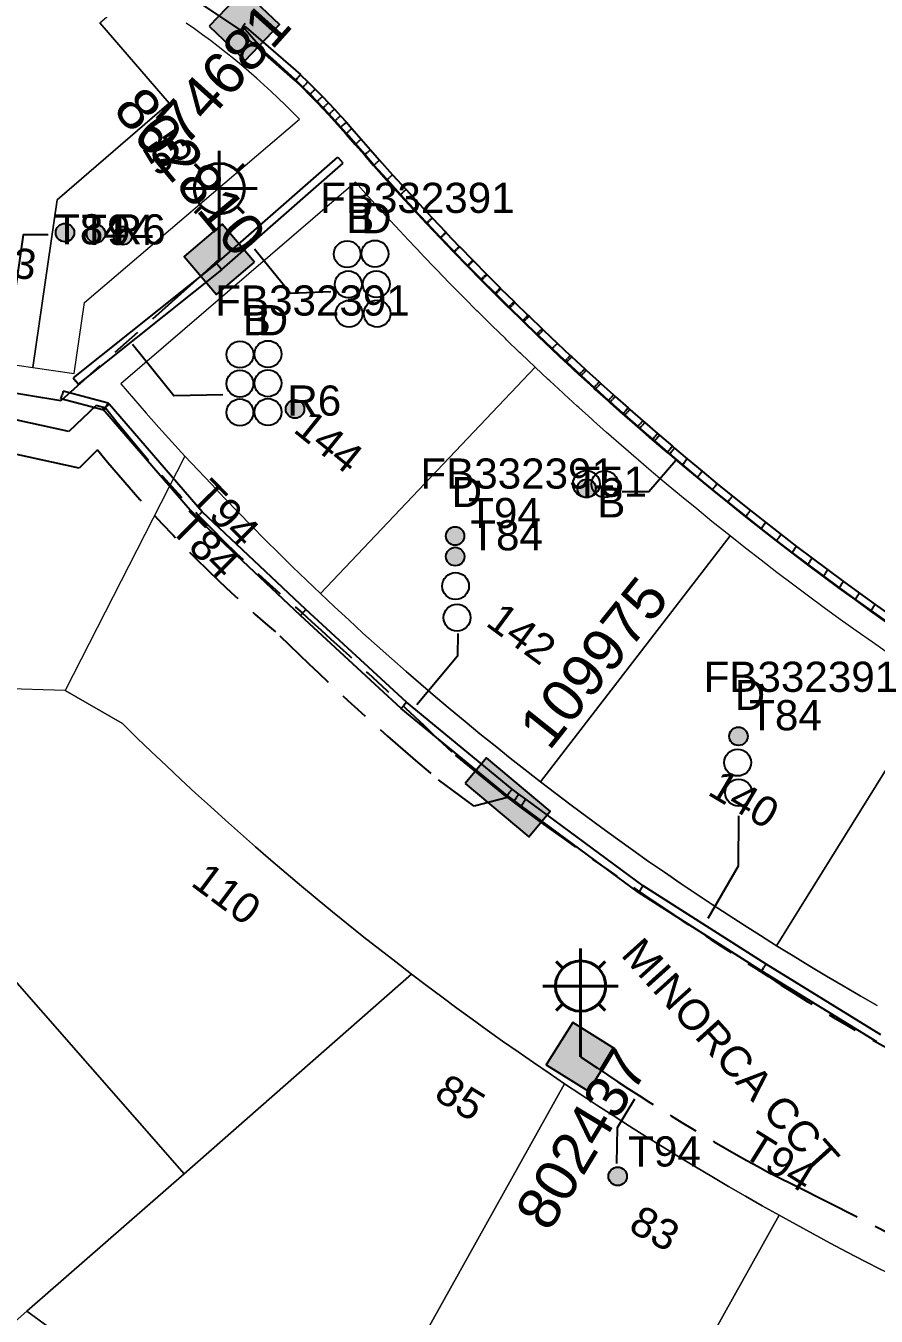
# Model space of a CAD drawing. Header units: metres. Extents: x 289087 to 291245, y 6227587 to 6229773.
# Drawn here: x 290266.7 to 290317.4, y 6228631.8 to 6228708.8 of the extents above; entities that cross this region are included whole.
import ezdxf
from ezdxf.enums import TextEntityAlignment as Align

# ---------------------------------------------------------------- set-up
doc = ezdxf.new("R2010")
doc.units = ezdxf.units.M
doc.linetypes.add('Cable Exist UG', pattern=[8.2, 4, -1.2, 1.8, -1.2])
for name, color, linetype in [('_User Ducts Config', 7, 'Continuous'), ('Duct_SP_EXT', 7, 'Continuous'), ('Equip_SP_SL_EXT', 7, 'Continuous'), ('Mains_LV_EXT', 7, 'Continuous'), ('Mains_LV_SL_EXT', 7, 'Continuous'), ('Mains_SL_EXT', 7, 'Continuous'), ('SupportsUG_SP_LV_EXT', 7, 'Continuous'), ('SupportsUG_SP_LV_SL_EXT', 7, 'Continuous')]:
    doc.layers.add(name, color=color, linetype=linetype)
doc.layers.add('Cadastre Land Parcels_SP_EXT', color=9, linetype='Continuous', lineweight=5)
doc.layers.add('Cadastre Roads_SP_EXT', color=9, linetype='Continuous', lineweight=5)
doc.styles.add('COLUMN_LABEL', font='arial.ttf')
doc.styles.add('iecARIAL', font='arial.ttf', dxfattribs={"height": 2})
doc.styles.add('POLE_LABEL', font='arial.ttf')
doc.styles.get("Standard").update_dxf_attribs({"font": 'arial.ttf'})

# ---------------------------------------------------------------- blocks, each defined once
blk = doc.blocks.new('COLUMN_EXT')
blk.add_hatch(color=256).paths.add_polyline_path([(-1.485, 1.485), (-1.485, -1.485), (1.485, -1.485), (1.485, 1.485)])
blk.add_lwpolyline([(-1.485, -1.485), (1.485, -1.485), (1.485, 1.485), (-1.485, 1.485)], close=True)
for tag, height, style, flags, p in [('ASSET_NUM', 2.5, 'COLUMN_LABEL', 8, (2, 2)), ('STRUCTURE_PLANT_NUMBER', 0.2, 'POLE_LABEL', 9, (1.813, 0.031)), ('STREET_CODE', 0.2, 'COLUMN_LABEL', 9, (1.813, -0.2))]:
    blk.add_attdef(tag, text='', height=height, dxfattribs=dict(style=style, flags=flags)).set_placement(p, align=Align.MIDDLE_LEFT)
at = {"flags": 9}
for tag, p in [('OWNED_BY', (1.813, -0.6)), ('STATE', (1.813, -0.8)), ('COLUMN_TYPE', (1.813, -0.4)), ('STREETNAME', (1.813, -1.6)), ('USAGE', (1.813, -1)), ('LEGEND', (1.813, -1.2)), ('LOCATION', (1.813, -1.4)), ('SUBURB', (1.813, -1.8)), ('NOTES', (1.813, -2))]:
    blk.add_attdef(tag, text='', height=0.2, dxfattribs=at).set_placement(p, align=Align.MIDDLE_LEFT)
at = {"flags": 1}
blk.add_attdef('Z', (1.813, -2.351), '', height=0.2, dxfattribs=at)
blk = doc.blocks.new('PILLAR_EXT')
blk.add_hatch(color=256).paths.add_polyline_path([(-2.475, 0.99), (-2.475, -0.99), (2.475, -0.99), (2.475, 0.99)])
blk.add_lwpolyline([(-2.475, -0.99), (2.475, -0.99), (2.475, 0.99), (-2.475, 0.99)], close=True)
at = {"style": 'iecARIAL', "flags": 8}
blk.add_attdef('ASSET_NUM', (1.5, 3.5), '', height=2.5, dxfattribs=at)
for tag, p, flags in [('OWNED_BY', (0, -0.2), 9), ('STATE', (0, -0.4), 9), ('SUPPORT_TYPE', (0, -0.6), 9), ('USAGE', (0, -0.8), 9), ('LEGEND', (0, -1), 9), ('LOCATION', (0, -1.2), 9), ('NOTES', (0, -1.4), 9), ('PARENT', (0, -1.6), 9), ('STREETNAME', (0, -1.8), 9), ('SUBURB', (0, -2), 1)]:
    blk.add_attdef(tag, p, '', height=0.2, dxfattribs=dict(flags=flags))
blk = doc.blocks.new('DUCT_EXT')
blk.add_circle((0, 0.8), 0.8)
at = {"flags": 1}
blk.add_attdef('Z', (0, 0), '', height=0.2, dxfattribs=at)
at = {"flags": 9}
for tag, p in [('DUCT_CODE', (0, 0)), ('XSECT_TYPE', (0, -0.2)), ('STATE', (0, -0.6)), ('FB_REFERENCE', (0, -0.4)), ('NOTES', (0, -0.8))]:
    blk.add_attdef(tag, text='', height=0.2, dxfattribs=at).set_placement(p, align=Align.MIDDLE_LEFT)
blk = doc.blocks.new('SL_LANTERN_EXT')
at = {"lineweight": 40}
for p, q in [((0, 1.968), (0, 6.468)), ((-1.459, 5.676), (-1.061, 5.278)), ((1.458, 5.676), (1.06, 5.278)), ((-2.25, 4.218), (2.25, 4.218)), ((-1.459, 2.759), (-1.061, 3.157)), ((1.458, 2.759), (1.06, 3.157)), ((0, 0), (0, 2.721))]:
    blk.add_line(p, q, dxfattribs=at)
blk.add_circle((0, 4.218), 1.5, dxfattribs=at)
at = {"style": 'iecARIAL', "flags": 9}
blk.add_attdef('ASSET_NUM', (1.5, 1.5), '', height=2.5, dxfattribs=at)
for tag, p, height, flags in [('CONSTRUCTED_VOLTAGE', (0.981, -0.653), 0.2, 9), ('CONTROL_TYPE', (0.981, -0.853), 0.2, 9), ('LNUMBER', (2.181, -3.253), 2.5, 8), ('OPERATING_VOLTAGE', (0.981, -1.653), 0.2, 9), ('LANTERN_PURPOSE', (0.981, -1.053), 0.2, 9), ('LANTERN_TYPE', (0.981, -1.253), 0.2, 9), ('NO_PHASES', (0.981, -1.453), 0.2, 9), ('ORIENTATION', (0.981, -1.853), 0.2, 9), ('OWNED_BY', (0.981, -2.053), 0.2, 9), ('STATE', (0.981, -2.253), 0.2, 9), ('USAGE', (0.981, -2.453), 0.2, 9), ('CEXIST', (0.981, -2.653), 0.2, 9), ('CNEW', (0.981, -2.853), 0.2, 9), ('CNUMBER', (0.981, -3.053), 0.2, 9), ('CREMOVE', (0.981, -3.253), 0.2, 9), ('CREPLACE', (0.981, -3.453), 0.2, 9), ('LKINGHEIGHT', (0.981, -3.653), 0.2, 9), ('LBRACKET', (0.981, -3.853), 0.2, 9), ('LBRACKETVOCAB', (0.981, -4.053), 0.2, 9), ('LCATEGORY', (0.981, -4.253), 0.2, 9), ('LCHARGE1', (0.981, -4.453), 0.2, 9), ('LCHARGE1PERCENT', (0.981, -4.653), 0.2, 9), ('LCHARGE2', (0.981, -4.853), 0.2, 9), ('LCHARGE2PERCENT', (0.981, -5.053), 0.2, 9), ('LCHARGE3', (0.981, -5.253), 0.2, 9), ('LCHARGE3PERCENT', (0.981, -5.453), 0.2, 9), ('LEXIST', (0.981, -5.653), 0.2, 9), ('LLAMP', (0.981, -5.853), 0.2, 9), ('LLAMPVOCAB', (0.981, -6.053), 0.2, 9), ('LMAST', (0.981, -6.253), 0.2, 9), ('LMASTVOCAB', (0.981, -6.453), 0.2, 9), ('LNEW', (0.981, -6.653), 0.2, 9), ('LANTNUMBER', (0.981, -6.853), 0.2, 9), ('LOUTREACH', (0.981, -7.253), 0.2, 9), ('LOUTREACHVOCAB', (0.981, -7.453), 0.2, 9), ('LRATECODE', (0.981, -7.653), 0.2, 9), ('LREMOVE', (0.981, -7.853), 0.2, 9), ('LREPLACE', (0.981, -8.053), 0.2, 9), ('LTYPE', (0.981, -8.253), 0.2, 9), ('LTYPEVOCAB', (0.981, -8.453), 0.2, 9), ('LEGEND', (0.981, -8.653), 0.2, 9), ('STREETNAME', (0.981, -9.253), 0.2, 9), ('LOCATION', (0.981, -8.853), 0.2, 9), ('NOTES', (0.981, -9.053), 0.2, 9), ('SUBURB', (0.981, -9.453), 0.2, 1)]:
    blk.add_attdef(tag, p, '', height=height, dxfattribs=dict(flags=flags))
blk = doc.blocks.new('CABLE_LARGE_EXT')
h = blk.add_hatch(color=256)
edge = h.paths.add_edge_path()
edge.add_arc((0, 0.55), 0.55, 0, 360)
blk.add_circle((0, 0.55), 0.55)
at = {"flags": 1}
blk.add_attdef('Z', (0, 0), '', height=0.2, dxfattribs=at)
at = {"flags": 9}
for tag, p in [('COND_CODE', (0, 0)), ('XSECT_SIZE', (0, -0.6)), ('STATE', (0, -0.4)), ('FB_REFERENCE', (0, -0.2)), ('NOTES', (0, -0.8))]:
    blk.add_attdef(tag, text='', height=0.2, dxfattribs=at).set_placement(p, align=Align.MIDDLE_LEFT)

msp = doc.modelspace()

# ---------------------------------------------------------------- linework, layer by layer
at = {"layer": '_User Ducts Config'}
for points in [[(290268.034, 6228696.29), (290266.54, 6228696.273), (290265.281, 6228687.521)], [(290284.893, 6228692.88), (290282.482, 6228692.782), (290280.332, 6228695.428)], [(290278.449, 6228686.73), (290275.52, 6228686.674), (290273.058, 6228689.739)], [(290302.258, 6228680.973), (290303.849, 6228680.975), (290305.468, 6228682.848)], [(290292.458, 6228672.5), (290292.436, 6228671.143), (290290.029, 6228668.243)], [(290309.212, 6228661.636), (290309.177, 6228658.63), (290307.385, 6228655.512)], [(290301.958, 6228640.882), (290301.991, 6228643.045), (290303.026, 6228644.752)]]:
    msp.add_lwpolyline(points, dxfattribs=at)
at = {"layer": 'Cadastre Land Parcels_SP_EXT', "linetype": 'Continuous'}
for points in [[(290268.558, 6228698.377), (290275.246, 6228704.136), (290271.114, 6228708.935), (290273.267, 6228710.786), (290272.765, 6228711.069), (290272.261, 6228711.345), (290261.327, 6228717.213), (290244.876, 6228711.284), (290263.982, 6228689.48), (290264.642, 6228688.719), (290267.115, 6228688.369), (290268.558, 6228698.377)], [(290297.08, 6228688.39), (290296.223, 6228689.206), (290296.153, 6228689.273), (290295.369, 6228690.028), (290295.305, 6228690.09), (290294.521, 6228690.856), (290294.463, 6228690.912), (290293.678, 6228691.688), (290293.627, 6228691.738), (290292.843, 6228692.525), (290292.796, 6228692.571), (290292.011, 6228693.369), (290291.972, 6228693.409), (290291.186, 6228694.218), (290291.152, 6228694.253), (290290.365, 6228695.072), (290290.337, 6228695.101), (290289.552, 6228695.935), (290289.53, 6228695.957), (290288.743, 6228696.799), (290288.727, 6228696.816), (290287.94, 6228697.67), (290287.93, 6228697.681), (290287.139, 6228698.552), (290286.353, 6228699.427), (290272.36, 6228687.39), (290273.114, 6228686.518), (290273.873, 6228685.653), (290274.64, 6228684.793), (290275.412, 6228683.937), (290276.189, 6228683.087), (290276.973, 6228682.241), (290277.762, 6228681.402), (290278.556, 6228680.569), (290279.357, 6228679.74), (290280.162, 6228678.916), (290280.974, 6228678.098), (290281.792, 6228677.285), (290282.613, 6228676.479), (290283.442, 6228675.677), (290284.275, 6228674.883), (290297.08, 6228688.39)], [(290308.707, 6228678.321), (290307.623, 6228679.192), (290306.711, 6228679.932), (290305.804, 6228680.679), (290304.9, 6228681.43), (290304.135, 6228682.075), (290304.003, 6228682.189), (290303.234, 6228682.845), (290303.11, 6228682.952), (290302.339, 6228683.619), (290302.223, 6228683.722), (290301.45, 6228684.4), (290301.339, 6228684.498), (290300.566, 6228685.187), (290300.463, 6228685.279), (290299.686, 6228685.979), (290299.59, 6228686.066), (290298.813, 6228686.776), (290298.723, 6228686.86), (290297.945, 6228687.582), (290297.862, 6228687.659), (290297.08, 6228688.39), (290284.275, 6228674.883), (290285.114, 6228674.092), (290285.959, 6228673.308), (290286.807, 6228672.53), (290287.662, 6228671.757), (290288.522, 6228670.991), (290289.388, 6228670.231), (290290.256, 6228669.476), (290291.132, 6228668.727), (290292.011, 6228667.984), (290292.898, 6228667.248), (290293.787, 6228666.517), (290294.682, 6228665.792), (290295.581, 6228665.073), (290296.485, 6228664.361), (290297.394, 6228663.655), (290308.707, 6228678.321)], [(290266.761, 6228632.071), (290276.136, 6228640.279), (290256.363, 6228662.845), (290245.082, 6228652.957), (290264.856, 6228630.402), (290266.761, 6228632.071)], [(290298.837, 6228645.649), (290297.906, 6228646.276), (290296.98, 6228646.909), (290296.057, 6228647.548), (290295.138, 6228648.194), (290294.222, 6228648.843), (290293.312, 6228649.499), (290292.406, 6228650.16), (290291.502, 6228650.827), (290290.604, 6228651.499), (290289.708, 6228652.177), (290276.136, 6228640.279), (290266.761, 6228632.071), (290284.168, 6228619.384), (290298.837, 6228645.649)], [(290311.627, 6228637.8), (290310.62, 6228638.367), (290309.618, 6228638.939), (290308.619, 6228639.519), (290307.624, 6228640.104), (290306.632, 6228640.695), (290305.645, 6228641.292), (290304.66, 6228641.896), (290303.681, 6228642.507), (290302.703, 6228643.123), (290301.731, 6228643.745), (290300.762, 6228644.374), (290299.798, 6228645.008), (290298.837, 6228645.649), (290284.168, 6228619.384), (290288.637, 6228616.454), (290296.751, 6228611.145), (290311.627, 6228637.8)], [(290325.025, 6228631.022), (290323.976, 6228631.504), (290322.929, 6228631.993), (290321.885, 6228632.489), (290320.845, 6228632.99), (290319.807, 6228633.499), (290318.772, 6228634.015), (290317.742, 6228634.536), (290316.713, 6228635.064), (290315.69, 6228635.599), (290314.669, 6228636.139), (290313.651, 6228636.686), (290312.637, 6228637.24), (290311.627, 6228637.8), (290296.751, 6228611.145), (290300.634, 6228608.606), (290310.34, 6228604.717), (290325.025, 6228631.022)], [(290288.637, 6228616.454), (290284.168, 6228619.384), (290266.761, 6228632.071), (290264.856, 6228630.402), (290253.575, 6228620.513), (290242.188, 6228610.515), (290249.411, 6228602.267), (290249.77, 6228601.852), (290250.125, 6228601.43), (290250.474, 6228601.004), (290250.815, 6228600.574), (290251.151, 6228600.138), (290288.637, 6228616.454)]]:
    msp.add_lwpolyline(points, close=True, dxfattribs=at)
for points in [[(290271.114, 6228708.935), (290275.246, 6228704.136), (290268.558, 6228698.377), (290267.115, 6228688.369), (290269.589, 6228688.01), (290270.191, 6228692.239), (290270.191, 6228692.239), (290283.013, 6228703.177), (290282.6, 6228703.599), (290282.182, 6228704.018), (290281.757, 6228704.429), (290281.327, 6228704.835), (290280.892, 6228705.235), (290280.453, 6228705.63), (290280.006, 6228706.018), (290279.556, 6228706.4), (290279.1, 6228706.776), (290278.639, 6228707.146), (290278.174, 6228707.51), (290277.703, 6228707.867), (290277.228, 6228708.218), (290276.748, 6228708.561), (290276.263, 6228708.9)], [(290318.154, 6228671.304), (290317.189, 6228671.976), (290316.227, 6228672.656), (290315.271, 6228673.342), (290314.319, 6228674.035), (290313.372, 6228674.734), (290312.43, 6228675.439), (290311.492, 6228676.15), (290310.56, 6228676.867), (290309.632, 6228677.592), (290308.707, 6228678.321), (290297.394, 6228663.655), (290298.303, 6228662.959), (290299.215, 6228662.268), (290300.132, 6228661.583), (290301.054, 6228660.906), (290301.98, 6228660.233), (290302.912, 6228659.569), (290303.846, 6228658.91), (290304.785, 6228658.258), (290305.729, 6228657.613), (290306.677, 6228656.974), (290307.629, 6228656.341), (290308.586, 6228655.715), (290309.546, 6228655.096), (290310.509, 6228654.483), (290311.478, 6228653.876), (290321.076, 6228669.323)], [(290321.076, 6228669.323), (290311.478, 6228653.876), (290312.467, 6228653.268), (290313.459, 6228652.665), (290314.456, 6228652.068), (290315.458, 6228651.481), (290316.462, 6228650.898), (290317.47, 6228650.322)], [(290256.363, 6228662.845), (290276.136, 6228640.279), (290289.708, 6228652.177), (290289.708, 6228652.177), (290288.757, 6228652.909), (290287.809, 6228653.648), (290286.865, 6228654.393), (290285.928, 6228655.145), (290284.995, 6228655.901), (290284.065, 6228656.664), (290283.142, 6228657.433), (290282.225, 6228658.209), (290281.311, 6228658.989), (290280.403, 6228659.778), (290279.5, 6228660.57), (290278.602, 6228661.37), (290277.709, 6228662.174), (290276.823, 6228662.984), (290275.94, 6228663.801), (290275.064, 6228664.624), (290274.193, 6228665.451), (290273.327, 6228666.285), (290272.466, 6228667.124), (290269.053, 6228669.103), (290265.112, 6228669.214)]]:
    msp.add_lwpolyline(points, dxfattribs=at)
at = {"layer": 'Cadastre Roads_SP_EXT', "linetype": 'Continuous'}
msp.add_lwpolyline([(290317.47, 6228650.322), (290316.462, 6228650.899), (290315.458, 6228651.481), (290314.456, 6228652.068), (290313.46, 6228652.665), (290312.467, 6228653.268), (290311.478, 6228653.876), (290310.509, 6228654.483), (290309.546, 6228655.096), (290308.586, 6228655.715), (290307.629, 6228656.341), (290306.677, 6228656.974), (290305.729, 6228657.613), (290304.785, 6228658.258), (290303.846, 6228658.91), (290302.912, 6228659.569), (290301.98, 6228660.233), (290301.054, 6228660.906), (290300.132, 6228661.583), (290299.215, 6228662.268), (290298.303, 6228662.959), (290297.394, 6228663.655), (290296.485, 6228664.361), (290295.581, 6228665.073), (290294.682, 6228665.792), (290293.787, 6228666.517), (290292.898, 6228667.248), (290292.011, 6228667.984), (290291.132, 6228668.727), (290290.256, 6228669.476), (290289.387, 6228670.231), (290288.522, 6228670.991), (290287.662, 6228671.757), (290286.807, 6228672.53), (290285.959, 6228673.308), (290285.114, 6228674.092), (290284.275, 6228674.883), (290283.442, 6228675.677), (290282.613, 6228676.479), (290281.792, 6228677.285), (290280.974, 6228678.098), (290280.162, 6228678.916), (290279.357, 6228679.74), (290278.556, 6228680.569), (290277.762, 6228681.402), (290276.973, 6228682.241), (290276.189, 6228683.087), (290269.053, 6228669.103), (290272.466, 6228667.124), (290273.327, 6228666.285), (290274.193, 6228665.451), (290275.064, 6228664.624), (290275.94, 6228663.801), (290276.823, 6228662.985), (290277.709, 6228662.174), (290278.602, 6228661.37), (290279.5, 6228660.57), (290280.403, 6228659.778), (290281.311, 6228658.989), (290282.225, 6228658.209), (290283.142, 6228657.433), (290284.065, 6228656.664), (290284.995, 6228655.901), (290285.928, 6228655.145), (290286.865, 6228654.393), (290287.809, 6228653.648), (290288.757, 6228652.909), (290289.708, 6228652.177), (290290.604, 6228651.499), (290291.502, 6228650.827), (290292.406, 6228650.16), (290293.312, 6228649.499), (290294.222, 6228648.843), (290295.138, 6228648.194), (290296.057, 6228647.548), (290296.98, 6228646.909), (290297.906, 6228646.276), (290298.837, 6228645.649), (290299.798, 6228645.008), (290300.762, 6228644.374), (290301.731, 6228643.745), (290302.703, 6228643.123), (290303.681, 6228642.507), (290304.66, 6228641.896), (290305.645, 6228641.292), (290306.632, 6228640.695), (290307.624, 6228640.104), (290308.619, 6228639.519), (290309.618, 6228638.939), (290310.62, 6228638.367), (290311.627, 6228637.8), (290312.637, 6228637.24), (290313.651, 6228636.686), (290314.669, 6228636.139), (290315.69, 6228635.599), (290316.713, 6228635.064), (290317.742, 6228634.536)], dxfattribs=at)
at = {"layer": 'Duct_SP_EXT'}
for p, q in [((290277.072, 6228710.095), (290279.506, 6228708.495)), ((290279.468, 6228708.341), (290279.613, 6228708.532)), ((290279.506, 6228708.495), (290279.638, 6228708.695)), ((290279.516, 6228708.305), (290279.668, 6228708.491)), ((290279.758, 6228708.724), (290279.613, 6228708.532)), ((290279.77, 6228708.896), (290279.638, 6228708.695)), ((290279.819, 6228708.677), (290279.668, 6228708.491)), ((290279.758, 6228708.724), (290279.819, 6228708.677)), ((290279.819, 6228708.677), (290283.079, 6228705.839)), ((290279.468, 6228708.341), (290279.516, 6228708.305)), ((290279.516, 6228708.305), (290282.763, 6228705.477)), ((290282.759, 6228705.48), (290282.921, 6228705.658)), ((290282.763, 6228705.477), (290282.759, 6228705.48)), ((290282.759, 6228705.48), (290283.19, 6228705.068)), ((290282.763, 6228705.477), (290282.921, 6228705.658)), ((290283.079, 6228705.839), (290282.921, 6228705.658)), ((290283.083, 6228705.835), (290282.921, 6228705.658)), ((290283.079, 6228705.839), (290283.083, 6228705.835)), ((290283.083, 6228705.835), (290283.526, 6228705.411)), ((290283.526, 6228705.411), (290283.358, 6228705.239)), ((290283.526, 6228705.411), (290283.963, 6228704.975)), ((290283.19, 6228705.068), (290283.358, 6228705.239)), ((290283.19, 6228705.068), (290283.622, 6228704.637)), ((290283.622, 6228704.637), (290283.793, 6228704.806)), ((290283.622, 6228704.637), (290284.047, 6228704.202)), ((290283.963, 6228704.975), (290283.793, 6228704.806)), ((290283.963, 6228704.975), (290284.392, 6228704.536)), ((290284.047, 6228704.202), (290284.22, 6228704.369)), ((290284.047, 6228704.202), (290284.407, 6228703.827)), ((290284.392, 6228704.536), (290284.22, 6228704.369)), ((290284.392, 6228704.536), (290284.755, 6228704.157)), ((290284.407, 6228703.827), (290284.581, 6228703.992)), ((290284.755, 6228704.157), (290284.581, 6228703.992)), ((290284.755, 6228704.157), (290285.113, 6228703.776)), ((290284.407, 6228703.827), (290284.761, 6228703.45)), ((290284.761, 6228703.45), (290284.937, 6228703.613)), ((290284.761, 6228703.45), (290285.112, 6228703.066)), ((290285.113, 6228703.776), (290284.937, 6228703.613)), ((290285.112, 6228703.066), (290285.29, 6228703.226)), ((290285.113, 6228703.776), (290285.468, 6228703.387)), ((290285.468, 6228703.387), (290285.29, 6228703.226)), ((290285.468, 6228703.387), (290285.815, 6228702.999)), ((290285.112, 6228703.066), (290285.455, 6228702.681)), ((290285.455, 6228702.681), (290285.635, 6228702.84)), ((290285.455, 6228702.681), (290285.788, 6228702.3)), ((290285.815, 6228702.999), (290285.635, 6228702.84)), ((290285.788, 6228702.3), (290285.968, 6228702.459)), ((290285.815, 6228702.999), (290286.149, 6228702.617)), ((290286.149, 6228702.617), (290285.968, 6228702.459)), ((290286.149, 6228702.617), (290286.7, 6228701.991)), ((290285.788, 6228702.3), (290286.339, 6228701.675)), ((290286.339, 6228701.675), (290286.52, 6228701.833)), ((290286.339, 6228701.675), (290286.891, 6228701.045)), ((290286.7, 6228701.991), (290286.52, 6228701.833)), ((290286.7, 6228701.991), (290287.252, 6228701.361)), ((290278.064, 6228694.568), (290285.302, 6228700.92)), ((290285.302, 6228700.92), (290285.461, 6228700.739)), ((290286.891, 6228701.045), (290287.072, 6228701.203)), ((290286.891, 6228701.045), (290287.433, 6228700.421)), ((290287.252, 6228701.361), (290287.072, 6228701.203)), ((290287.252, 6228701.361), (290287.793, 6228700.738)), ((290278.38, 6228694.207), (290285.619, 6228700.559)), ((290285.619, 6228700.559), (290285.461, 6228700.739)), ((290287.433, 6228700.421), (290287.613, 6228700.58)), ((290287.433, 6228700.421), (290288.211, 6228699.55)), ((290287.793, 6228700.738), (290287.613, 6228700.58)), ((290287.793, 6228700.738), (290288.568, 6228699.871)), ((290288.211, 6228699.55), (290288.389, 6228699.711)), ((290288.211, 6228699.55), (290289.02, 6228698.657)), ((290288.568, 6228699.871), (290288.389, 6228699.711)), ((290288.568, 6228699.871), (290289.375, 6228698.981)), ((290289.02, 6228698.657), (290289.198, 6228698.819)), ((290289.02, 6228698.657), (290289.802, 6228697.807)), ((290289.375, 6228698.981), (290289.198, 6228698.819)), ((290289.375, 6228698.981), (290290.154, 6228698.134)), ((290289.802, 6228697.807), (290289.978, 6228697.971)), ((290289.802, 6228697.807), (290290.589, 6228696.966)), ((290290.154, 6228698.134), (290289.978, 6228697.971)), ((290290.154, 6228698.134), (290290.935, 6228697.298)), ((290290.589, 6228696.966), (290290.762, 6228697.132)), ((290290.589, 6228696.966), (290290.608, 6228696.946)), ((290290.608, 6228696.946), (290290.781, 6228697.112)), ((290290.608, 6228696.946), (290291.402, 6228696.104)), ((290290.935, 6228697.298), (290290.762, 6228697.132)), ((290290.954, 6228697.278), (290290.781, 6228697.112)), ((290290.935, 6228697.298), (290290.954, 6228697.278)), ((290290.954, 6228697.278), (290291.75, 6228696.434)), ((290291.402, 6228696.104), (290291.576, 6228696.269)), ((290291.426, 6228696.079), (290291.599, 6228696.245)), ((290291.75, 6228696.434), (290291.576, 6228696.269)), ((290291.773, 6228696.411), (290291.599, 6228696.245)), ((290291.75, 6228696.434), (290291.773, 6228696.411)), ((290291.773, 6228696.411), (290292.554, 6228695.596)), ((290291.402, 6228696.104), (290291.426, 6228696.079)), ((290291.426, 6228696.079), (290292.208, 6228695.263)), ((290292.208, 6228695.263), (290292.381, 6228695.429)), ((290292.239, 6228695.231), (290292.411, 6228695.398)), ((290292.554, 6228695.596), (290292.381, 6228695.429)), ((290292.583, 6228695.565), (290292.411, 6228695.398)), ((290292.554, 6228695.596), (290292.583, 6228695.565)), ((290292.583, 6228695.565), (290293.358, 6228694.767)), ((290292.208, 6228695.263), (290292.239, 6228695.231)), ((290292.239, 6228695.231), (290293.016, 6228694.431)), ((290293.358, 6228694.767), (290293.187, 6228694.599)), ((290293.394, 6228694.732), (290293.223, 6228694.563)), ((290293.358, 6228694.767), (290293.394, 6228694.732)), ((290293.394, 6228694.732), (290294.17, 6228693.942)), ((290278.072, 6228694.575), (290269.521, 6228687.743)), ((290278.372, 6228694.2), (290269.821, 6228687.368)), ((290278.064, 6228694.568), (290278.222, 6228694.387)), ((290278.072, 6228694.575), (290278.222, 6228694.387)), ((290278.372, 6228694.2), (290278.222, 6228694.387)), ((290278.38, 6228694.207), (290278.222, 6228694.387)), ((290293.016, 6228694.431), (290293.187, 6228694.599)), ((290293.016, 6228694.431), (290293.053, 6228694.394)), ((290293.053, 6228694.394), (290293.223, 6228694.563)), ((290293.053, 6228694.394), (290293.83, 6228693.603)), ((290294.17, 6228693.942), (290294, 6228693.773)), ((290294.212, 6228693.901), (290294.043, 6228693.731)), ((290294.17, 6228693.942), (290294.212, 6228693.901)), ((290294.212, 6228693.901), (290294.993, 6228693.117)), ((290293.83, 6228693.603), (290294, 6228693.773)), ((290293.83, 6228693.603), (290293.873, 6228693.561)), ((290293.873, 6228693.561), (290294.043, 6228693.731)), ((290293.873, 6228693.561), (290294.655, 6228692.776)), ((290294.993, 6228693.117), (290294.824, 6228692.947)), ((290294.993, 6228693.117), (290295.039, 6228693.071)), ((290294.655, 6228692.776), (290294.824, 6228692.947)), ((290294.655, 6228692.776), (290294.703, 6228692.729)), ((290294.703, 6228692.729), (290294.871, 6228692.9)), ((290294.703, 6228692.729), (290295.482, 6228691.957)), ((290295.039, 6228693.071), (290294.871, 6228692.9)), ((290295.039, 6228693.071), (290295.818, 6228692.3)), ((290295.482, 6228691.957), (290295.65, 6228692.129)), ((290295.482, 6228691.957), (290295.537, 6228691.904)), ((290295.537, 6228691.904), (290295.705, 6228692.076)), ((290295.537, 6228691.904), (290296.316, 6228691.143)), ((290295.818, 6228692.3), (290295.65, 6228692.129)), ((290295.872, 6228692.248), (290295.705, 6228692.076)), ((290295.818, 6228692.3), (290295.872, 6228692.248)), ((290295.872, 6228692.248), (290296.649, 6228691.488)), ((290296.316, 6228691.143), (290296.482, 6228691.316)), ((290296.316, 6228691.143), (290296.377, 6228691.084)), ((290296.377, 6228691.084), (290296.543, 6228691.257)), ((290296.377, 6228691.084), (290297.154, 6228690.334)), ((290296.649, 6228691.488), (290296.482, 6228691.316)), ((290296.71, 6228691.431), (290296.543, 6228691.257)), ((290296.649, 6228691.488), (290296.71, 6228691.431)), ((290296.71, 6228691.431), (290297.486, 6228690.682)), ((290297.154, 6228690.334), (290297.32, 6228690.508)), ((290297.154, 6228690.334), (290297.223, 6228690.27)), ((290297.223, 6228690.27), (290297.388, 6228690.444)), ((290297.223, 6228690.27), (290298.075, 6228689.458)), ((290297.486, 6228690.682), (290297.32, 6228690.508)), ((290297.553, 6228690.619), (290297.388, 6228690.444)), ((290297.486, 6228690.682), (290297.553, 6228690.619)), ((290297.553, 6228690.619), (290298.405, 6228689.807)), ((290298.075, 6228689.458), (290298.24, 6228689.633)), ((290298.075, 6228689.458), (290298.848, 6228688.734)), ((290298.405, 6228689.807), (290298.24, 6228689.633)), ((290298.405, 6228689.807), (290299.175, 6228689.086)), ((290298.848, 6228688.734), (290299.011, 6228688.91)), ((290298.848, 6228688.734), (290298.93, 6228688.659)), ((290298.93, 6228688.659), (290299.093, 6228688.835)), ((290298.93, 6228688.659), (290299.707, 6228687.938)), ((290299.175, 6228689.086), (290299.011, 6228688.91)), ((290299.256, 6228689.011), (290299.093, 6228688.835)), ((290299.175, 6228689.086), (290299.256, 6228689.011)), ((290299.256, 6228689.011), (290300.033, 6228688.291)), ((290269.521, 6228687.743), (290269.671, 6228687.556)), ((290299.707, 6228687.938), (290299.87, 6228688.114)), ((290299.707, 6228687.938), (290299.795, 6228687.858)), ((290299.795, 6228687.858), (290299.957, 6228688.035)), ((290299.795, 6228687.858), (290300.57, 6228687.15)), ((290300.033, 6228688.291), (290299.87, 6228688.114)), ((290300.119, 6228688.212), (290299.957, 6228688.035)), ((290300.033, 6228688.291), (290300.119, 6228688.212)), ((290300.119, 6228688.212), (290300.893, 6228687.505)), ((290268.917, 6228686.96), (290268.855, 6228686.728)), ((290271.615, 6228686.246), (290268.917, 6228686.96)), ((290269.821, 6228687.368), (290269.671, 6228687.556)), ((290300.57, 6228687.15), (290300.732, 6228687.327)), ((290300.57, 6228687.15), (290300.664, 6228687.065)), ((290300.664, 6228687.065), (290300.825, 6228687.243)), ((290300.664, 6228687.065), (290301.431, 6228686.372)), ((290300.893, 6228687.505), (290300.732, 6228687.327)), ((290300.986, 6228687.42), (290300.825, 6228687.243)), ((290300.893, 6228687.505), (290300.986, 6228687.42)), ((290300.986, 6228687.42), (290301.751, 6228686.73)), ((290268.794, 6228686.496), (290268.855, 6228686.728)), ((290271.349, 6228685.82), (290268.794, 6228686.496)), ((290271.615, 6228686.246), (290271.482, 6228686.033)), ((290271.663, 6228686.19), (290271.482, 6228686.033)), ((290271.663, 6228686.19), (290271.615, 6228686.246)), ((290277.223, 6228679.758), (290271.663, 6228686.19)), ((290301.431, 6228686.372), (290301.591, 6228686.551)), ((290301.431, 6228686.372), (290301.532, 6228686.283)), ((290301.532, 6228686.283), (290301.692, 6228686.463)), ((290301.532, 6228686.283), (290302.305, 6228685.595)), ((290301.751, 6228686.73), (290301.591, 6228686.551)), ((290301.851, 6228686.642), (290301.692, 6228686.463)), ((290301.751, 6228686.73), (290301.851, 6228686.642)), ((290301.851, 6228686.642), (290302.624, 6228685.954)), ((290271.3, 6228685.876), (290271.482, 6228686.033)), ((290276.876, 6228679.425), (290271.3, 6228685.876)), ((290271.3, 6228685.876), (290271.349, 6228685.82)), ((290271.349, 6228685.82), (290271.482, 6228686.033)), ((290302.305, 6228685.595), (290302.464, 6228685.774)), ((290302.305, 6228685.595), (290302.413, 6228685.5)), ((290302.413, 6228685.5), (290302.571, 6228685.68)), ((290302.413, 6228685.5), (290303.185, 6228684.822)), ((290302.624, 6228685.954), (290302.464, 6228685.774)), ((290302.73, 6228685.861), (290302.571, 6228685.68)), ((290302.624, 6228685.954), (290302.73, 6228685.861)), ((290302.73, 6228685.861), (290303.502, 6228685.182)), ((290303.185, 6228684.822), (290303.344, 6228685.002)), ((290303.185, 6228684.822), (290303.299, 6228684.721)), ((290303.299, 6228684.721), (290303.457, 6228684.902)), ((290303.299, 6228684.721), (290304.06, 6228684.062)), ((290303.502, 6228685.182), (290303.344, 6228685.002)), ((290303.615, 6228685.083), (290303.457, 6228684.902)), ((290303.502, 6228685.182), (290303.615, 6228685.083)), ((290303.615, 6228685.083), (290304.373, 6228684.427)), ((290304.06, 6228684.062), (290304.216, 6228684.245)), ((290304.06, 6228684.062), (290304.182, 6228683.959)), ((290304.182, 6228683.959), (290304.337, 6228684.142)), ((290304.182, 6228683.959), (290304.952, 6228683.302)), ((290304.373, 6228684.427), (290304.216, 6228684.245)), ((290304.493, 6228684.324), (290304.337, 6228684.142)), ((290304.373, 6228684.427), (290304.493, 6228684.324)), ((290304.493, 6228684.324), (290305.263, 6228683.667)), ((290304.952, 6228683.302), (290305.107, 6228683.484)), ((290304.952, 6228683.302), (290305.081, 6228683.192)), ((290305.081, 6228683.192), (290305.236, 6228683.375)), ((290305.081, 6228683.192), (290305.842, 6228682.552)), ((290305.263, 6228683.667), (290305.107, 6228683.484)), ((290305.391, 6228683.558), (290305.236, 6228683.375)), ((290305.263, 6228683.667), (290305.391, 6228683.558)), ((290305.391, 6228683.558), (290306.15, 6228682.92)), ((290305.842, 6228682.552), (290305.996, 6228682.736)), ((290305.842, 6228682.552), (290306.738, 6228681.806)), ((290306.15, 6228682.92), (290305.996, 6228682.736)), ((290306.15, 6228682.92), (290307.044, 6228682.176)), ((290306.738, 6228681.806), (290306.891, 6228681.991)), ((290306.738, 6228681.806), (290307.638, 6228681.065)), ((290307.044, 6228682.176), (290306.891, 6228681.991)), ((290307.044, 6228682.176), (290307.942, 6228681.437)), ((290307.638, 6228681.065), (290307.79, 6228681.251)), ((290307.638, 6228681.065), (290308.543, 6228680.33)), ((290307.942, 6228681.437), (290307.79, 6228681.251)), ((290307.942, 6228681.437), (290308.845, 6228680.703)), ((290308.543, 6228680.33), (290308.694, 6228680.517)), ((290308.543, 6228680.33), (290309.616, 6228679.467)), ((290308.845, 6228680.703), (290308.694, 6228680.517)), ((290308.845, 6228680.703), (290309.915, 6228679.842)), ((290276.876, 6228679.425), (290277.049, 6228679.592)), ((290283.079, 6228673.574), (290276.876, 6228679.425)), ((290277.223, 6228679.758), (290277.049, 6228679.592)), ((290283.407, 6228673.925), (290277.223, 6228679.758)), ((290309.616, 6228679.467), (290309.765, 6228679.655)), ((290309.616, 6228679.467), (290310.535, 6228678.743)), ((290309.915, 6228679.842), (290309.765, 6228679.655)), ((290309.915, 6228679.842), (290310.831, 6228679.121)), ((290310.535, 6228678.743), (290310.683, 6228678.932)), ((290310.535, 6228678.743), (290311.458, 6228678.024)), ((290310.831, 6228679.121), (290310.683, 6228678.932)), ((290310.831, 6228679.121), (290311.752, 6228678.403)), ((290311.458, 6228678.024), (290311.605, 6228678.213)), ((290311.458, 6228678.024), (290312.382, 6228677.312)), ((290311.752, 6228678.403), (290311.605, 6228678.213)), ((290311.752, 6228678.403), (290312.673, 6228677.693)), ((290312.673, 6228677.693), (290312.528, 6228677.503)), ((290312.673, 6228677.693), (290313.602, 6228676.989)), ((290312.382, 6228677.312), (290312.528, 6228677.503)), ((290312.382, 6228677.312), (290313.313, 6228676.606)), ((290313.602, 6228676.989), (290313.458, 6228676.797)), ((290313.602, 6228676.989), (290314.535, 6228676.292)), ((290313.313, 6228676.606), (290313.458, 6228676.797)), ((290313.313, 6228676.606), (290314.249, 6228675.906)), ((290314.535, 6228676.292), (290314.392, 6228676.099)), ((290314.535, 6228676.292), (290315.474, 6228675.6)), ((290314.249, 6228675.906), (290314.392, 6228676.099)), ((290314.249, 6228675.906), (290315.19, 6228675.213)), ((290315.19, 6228675.213), (290315.332, 6228675.406)), ((290315.474, 6228675.6), (290315.332, 6228675.406)), ((290315.474, 6228675.6), (290316.417, 6228674.914)), ((290315.19, 6228675.213), (290316.136, 6228674.525)), ((290316.136, 6228674.525), (290316.277, 6228674.719)), ((290316.417, 6228674.914), (290316.277, 6228674.719)), ((290316.417, 6228674.914), (290317.365, 6228674.234)), ((290283.406, 6228673.926), (290283.243, 6228673.749)), ((290283.407, 6228673.925), (290283.243, 6228673.749)), ((290289.405, 6228668.397), (290283.406, 6228673.926)), ((290283.406, 6228673.926), (290283.407, 6228673.925)), ((290316.136, 6228674.525), (290317.086, 6228673.843)), ((290317.086, 6228673.843), (290317.225, 6228674.038)), ((290317.086, 6228673.843), (290318.041, 6228673.167)), ((290317.365, 6228674.234), (290317.225, 6228674.038)), ((290317.365, 6228674.234), (290318.316, 6228673.56)), ((290283.079, 6228673.574), (290283.243, 6228673.749)), ((290283.08, 6228673.573), (290283.079, 6228673.574)), ((290283.08, 6228673.573), (290283.243, 6228673.749)), ((290289.089, 6228668.035), (290283.08, 6228673.573)), ((290289.089, 6228668.035), (290289.247, 6228668.216)), ((290295.404, 6228662.848), (290289.089, 6228668.035)), ((290289.405, 6228668.397), (290289.247, 6228668.216)), ((290295.708, 6228663.219), (290289.405, 6228668.397)), ((290295.7, 6228663.226), (290295.556, 6228663.034)), ((290295.708, 6228663.219), (290295.556, 6228663.034)), ((290296.11, 6228662.917), (290295.7, 6228663.226)), ((290295.404, 6228662.848), (290295.556, 6228663.034)), ((290295.412, 6228662.842), (290295.556, 6228663.034)), ((290295.822, 6228662.533), (290295.412, 6228662.842)), ((290295.822, 6228662.533), (290295.966, 6228662.725)), ((290296.234, 6228662.226), (290295.822, 6228662.533)), ((290296.11, 6228662.917), (290295.966, 6228662.725)), ((290296.52, 6228662.611), (290296.11, 6228662.917)), ((290296.234, 6228662.225), (290296.377, 6228662.418)), ((290296.234, 6228662.226), (290296.377, 6228662.418)), ((290296.52, 6228662.611), (290296.377, 6228662.418)), ((290296.52, 6228662.611), (290296.377, 6228662.418)), ((290303.514, 6228657.443), (290296.52, 6228662.611)), ((290296.52, 6228662.611), (290296.52, 6228662.611)), ((290296.234, 6228662.225), (290296.234, 6228662.226)), ((290303.242, 6228657.047), (290296.234, 6228662.225)), ((290303.242, 6228657.047), (290303.378, 6228657.245)), ((290310.594, 6228652.366), (290303.242, 6228657.047)), ((290303.514, 6228657.443), (290303.378, 6228657.245)), ((290310.848, 6228652.773), (290303.514, 6228657.443)), ((290310.594, 6228652.366), (290310.721, 6228652.57)), ((290310.595, 6228652.365), (290310.594, 6228652.366)), ((290310.595, 6228652.365), (290310.721, 6228652.57)), ((290317.466, 6228648.138), (290310.595, 6228652.365)), ((290310.847, 6228652.774), (290310.721, 6228652.57)), ((290310.848, 6228652.773), (290310.721, 6228652.57)), ((290317.701, 6228648.557), (290310.847, 6228652.774)), ((290310.847, 6228652.774), (290310.848, 6228652.773))]:
    msp.add_line(p, q, dxfattribs=at)
at = {"layer": 'Mains_LV_EXT', "linetype": 'Cable Exist UG'}
for points in [[(290295.431, 6228662.728), (290292.126, 6228665.415), (290292.126, 6228665.415, 0.007257), (290283.199, 6228673.708), (290283.199, 6228673.708, -0.050591), (290271.472, 6228685.942), (290271.472, 6228685.942), (290270.894, 6228686.109), (290269.265, 6228684.554), (290264.819, 6228685.525), (290264.709, 6228686.655), (290264.355, 6228687.15)], [(290295.431, 6228662.728), (290293.447, 6228662.206), (290293.447, 6228662.206), (290291.307, 6228663.768), (290291.307, 6228663.768, -0.019405), (290281.848, 6228672.368), (290281.848, 6228672.368, -0.045235), (290270.977, 6228683.448), (290270.977, 6228683.448), (290269.884, 6228682.363), (290264.382, 6228683.556), (290262.642, 6228685.633), (290262.642, 6228685.633), (290251.573, 6228675.941)], [(290295.431, 6228662.728), (290296.247, 6228662.097), (290296.247, 6228662.097, 0.016924), (290310.223, 6228652.54), (290310.223, 6228652.54, 0.033172), (290322.945, 6228645.238)], [(290299.788, 6228647.252), (290300.769, 6228646.597), (290300.769, 6228646.597, 0.024969), (290311.029, 6228640.34), (290311.029, 6228640.34), (290311.369, 6228640.173), (290312.715, 6228639.517), (290325.74, 6228632.879)]]:
    msp.add_lwpolyline(points, format="xyb", dxfattribs=at)
at = {"layer": 'Mains_LV_SL_EXT', "linetype": 'Cable Exist UG'}
msp.add_lwpolyline([(290278.238, 6228694.823), (290277.234, 6228693.922), (290277.234, 6228693.922), (290268.779, 6228686.383), (290268.779, 6228686.383), (290264.381, 6228687.114)], dxfattribs=at)
at = {"layer": 'Mains_SL_EXT', "linetype": 'Cable Exist UG'}
msp.add_lwpolyline([(290318.067, 6228673.198), (290317.113, 6228673.873), (290316.163, 6228674.555), (290315.217, 6228675.243), (290314.276, 6228675.937), (290313.34, 6228676.636), (290312.409, 6228677.342), (290311.482, 6228678.055), (290310.559, 6228678.774), (290309.641, 6228679.498), (290308.568, 6228680.361), (290307.663, 6228681.096), (290306.763, 6228681.837), (290305.867, 6228682.582), (290305.108, 6228683.222), (290304.978, 6228683.332), (290304.209, 6228683.989), (290304.087, 6228684.093), (290303.326, 6228684.751), (290303.212, 6228684.852), (290302.44, 6228685.53), (290302.332, 6228685.624), (290301.559, 6228686.313), (290301.458, 6228686.402), (290300.691, 6228687.094), (290300.597, 6228687.179), (290299.822, 6228687.887), (290299.735, 6228687.967), (290298.958, 6228688.688), (290298.875, 6228688.763), (290298.103, 6228689.487), (290297.25, 6228690.299), (290297.182, 6228690.363), (290296.405, 6228691.113), (290296.344, 6228691.172), (290295.566, 6228691.932), (290295.511, 6228691.985), (290294.731, 6228692.757), (290294.684, 6228692.804), (290293.902, 6228693.588), (290293.859, 6228693.63), (290293.082, 6228694.421), (290293.045, 6228694.458), (290292.268, 6228695.258), (290292.238, 6228695.289), (290291.456, 6228696.105), (290291.432, 6228696.13), (290290.639, 6228696.972), (290290.619, 6228696.991), (290289.846, 6228697.82), (290289.833, 6228697.833), (290289.056, 6228698.677), (290288.243, 6228699.575), (290287.464, 6228700.445), (290286.923, 6228701.069), (290286.369, 6228701.701), (290285.818, 6228702.327), (290285.485, 6228702.707), (290285.141, 6228703.092), (290284.79, 6228703.477), (290284.436, 6228703.854), (290284.078, 6228704.229), (290283.651, 6228704.664), (290283.218, 6228705.095), (290282.778, 6228705.52), (290282.333, 6228705.937), (290281.882, 6228706.35), (290281.427, 6228706.756), (290280.972, 6228707.151), (290279.638, 6228708.695)], dxfattribs=at)

# ---------------------------------------------------------------- block references
at = {"layer": '_User Ducts Config'}
for name, p in [('CABLE_LARGE_EXT', (290269.032, 6228695.867)), ('DUCT_EXT', (290285.863, 6228694.33)), ('DUCT_EXT', (290287.522, 6228694.353)), ('DUCT_EXT', (290285.932, 6228692.525)), ('DUCT_EXT', (290287.602, 6228692.539)), ('DUCT_EXT', (290285.977, 6228690.772)), ('DUCT_EXT', (290287.652, 6228690.784)), ('DUCT_EXT', (290279.471, 6228688.343)), ('DUCT_EXT', (290281.141, 6228688.367)), ('DUCT_EXT', (290279.466, 6228686.604)), ('DUCT_EXT', (290281.138, 6228686.628)), ('DUCT_EXT', (290279.467, 6228684.89)), ('DUCT_EXT', (290281.141, 6228684.913)), ('CABLE_LARGE_EXT', (290282.754, 6228685.337)), ('DUCT_EXT', (290300.132, 6228680.621)), ('CABLE_LARGE_EXT', (290300.147, 6228680.609)), ('DUCT_EXT', (290301.234, 6228680.611)), ('CABLE_LARGE_EXT', (290292.301, 6228677.767)), ('CABLE_LARGE_EXT', (290292.309, 6228676.544)), ('DUCT_EXT', (290292.328, 6228674.533)), ('DUCT_EXT', (290292.418, 6228672.648)), ('CABLE_LARGE_EXT', (290309.204, 6228665.822)), ('DUCT_EXT', (290309.152, 6228664.004)), ('DUCT_EXT', (290309.211, 6228662.207)), ('CABLE_LARGE_EXT', (290302, 6228639.573))]:
    msp.add_blockref(name, p, dxfattribs=at)
at = {"layer": '_User Ducts Config', "rotation": 268.7833885876702}
for p in [(290270.331, 6228696.356), (290271.928, 6228696.25)]:
    msp.add_blockref('CABLE_LARGE_EXT', p, dxfattribs=at)
at = {"layer": 'Equip_SP_SL_EXT'}
for p in [(290278.238, 6228694.823), (290299.788, 6228647.252)]:
    msp.add_blockref('SL_LANTERN_EXT', p, dxfattribs=at)
at = {"layer": 'SupportsUG_SP_LV_EXT'}
ref = msp.add_blockref('PILLAR_EXT', (290295.431, 6228662.728), dxfattribs=dict(at, rotation=320.0559498086077))
ref.add_attrib('ASSET_NUM', '109975', dxfattribs={"layer": '0', "height": 2.5, "rotation": 51.4461, "style": 'iecARIAL'}).set_placement((290296.931, 6228666.228), align=Align.MIDDLE_LEFT)
at = {"layer": 'SupportsUG_SP_LV_SL_EXT'}
ref = msp.add_blockref('COLUMN_EXT', (290279.733, 6228708.777), dxfattribs=dict(at, rotation=316.397181188299))
ref.add_attrib('ASSET_NUM', '874681', dxfattribs={"layer": '0', "height": 2.5, "rotation": 48.12213, "style": 'COLUMN_LABEL'}).set_placement((290281.733, 6228709.527), align=Align.MIDDLE_RIGHT)
ref = msp.add_blockref('COLUMN_EXT', (290278.238, 6228694.823), dxfattribs=dict(at, rotation=130.5785015758591))
ref.add_attrib('ASSET_NUM', '802810', dxfattribs={"layer": '0', "height": 2.5, "rotation": 309.78486, "style": 'COLUMN_LABEL'}).set_placement((290280.238, 6228695.573), align=Align.MIDDLE_RIGHT)
ref = msp.add_blockref('COLUMN_EXT', (290299.788, 6228647.252), dxfattribs=dict(at, rotation=57.94747310844911))
ref.add_attrib('ASSET_NUM', '802437', dxfattribs={"layer": '0', "height": 2.5, "rotation": 58.90942, "style": 'COLUMN_LABEL'}).set_placement((290301.788, 6228648.002), align=Align.TOP_RIGHT)

# ---------------------------------------------------------------- texts
at = {"layer": '_User Ducts Config'}
for s, p in [('FB332391', (290284.25, 6228697.589)), ('B', (290285.806, 6228696.386)), ('D', (290286.699, 6228696.377)), ('T84', (290268.384, 6228695.712)), ('T94', (290270.009, 6228695.681)), ('R6', (290271.826, 6228695.708)), ('FB332391', (290277.995, 6228691.466)), ('B', (290279.634, 6228690.294)), ('D', (290280.531, 6228690.291)), ('R6', (290282.294, 6228685.497)), ('FB332391', (290290.233, 6228681.144)), ('T51', (290299.428, 6228680.656)), ('D', (290292.095, 6228680.043)), ('B', (290300.781, 6228679.423)), ('T94', (290293.08, 6228678.789)), ('T84', (290293.206, 6228677.462)), ('FB332391', (290307.125, 6228669.02)), ('D', (290308.983, 6228667.935)), ('T84', (290309.844, 6228666.729)), ('T94', (290302.626, 6228640.707))]:
    msp.add_text(s, height=1.8, dxfattribs=at).set_placement(p)
at = {"layer": 'Cadastre Land Parcels_SP_EXT'}
for s, rotation, p in [('55', 34.40266, (290274.523, 6228699.716)), ('53', 352.10186, (290264.415, 6228693.95)), ('144', 321.09586, (290282.579, 6228684.579)), ('142', 323.59382, (290294.053, 6228673.024)), ('140', 329.16877, (290307.286, 6228662.931)), ('110', 323.18135, (290276.464, 6228657.521)), ('85', 328.4602, (290290.956, 6228644.791)), ('83', 331.82141, (290302.562, 6228636.896))]:
    msp.add_text(s, height=1.8, rotation=rotation, dxfattribs=at).set_placement(p)
at = {"layer": 'Cadastre Roads_SP_EXT'}
msp.add_text('MINORCA CCT', height=1.8, rotation=312.02198, dxfattribs=at).set_placement((290302.132, 6228653.309))
at = {"layer": 'Mains_LV_EXT'}
for s, rotation, p in [('T94', 314.52282, (290276.456, 6228680.608)), ('T84', 315.07793, (290275.223, 6228678.688)), ('T94', 328.10095, (290309.346, 6228641.389))]:
    msp.add_text(s, height=1.8, rotation=rotation, dxfattribs=at).set_placement(p)

doc.saveas('drawing.dxf')
